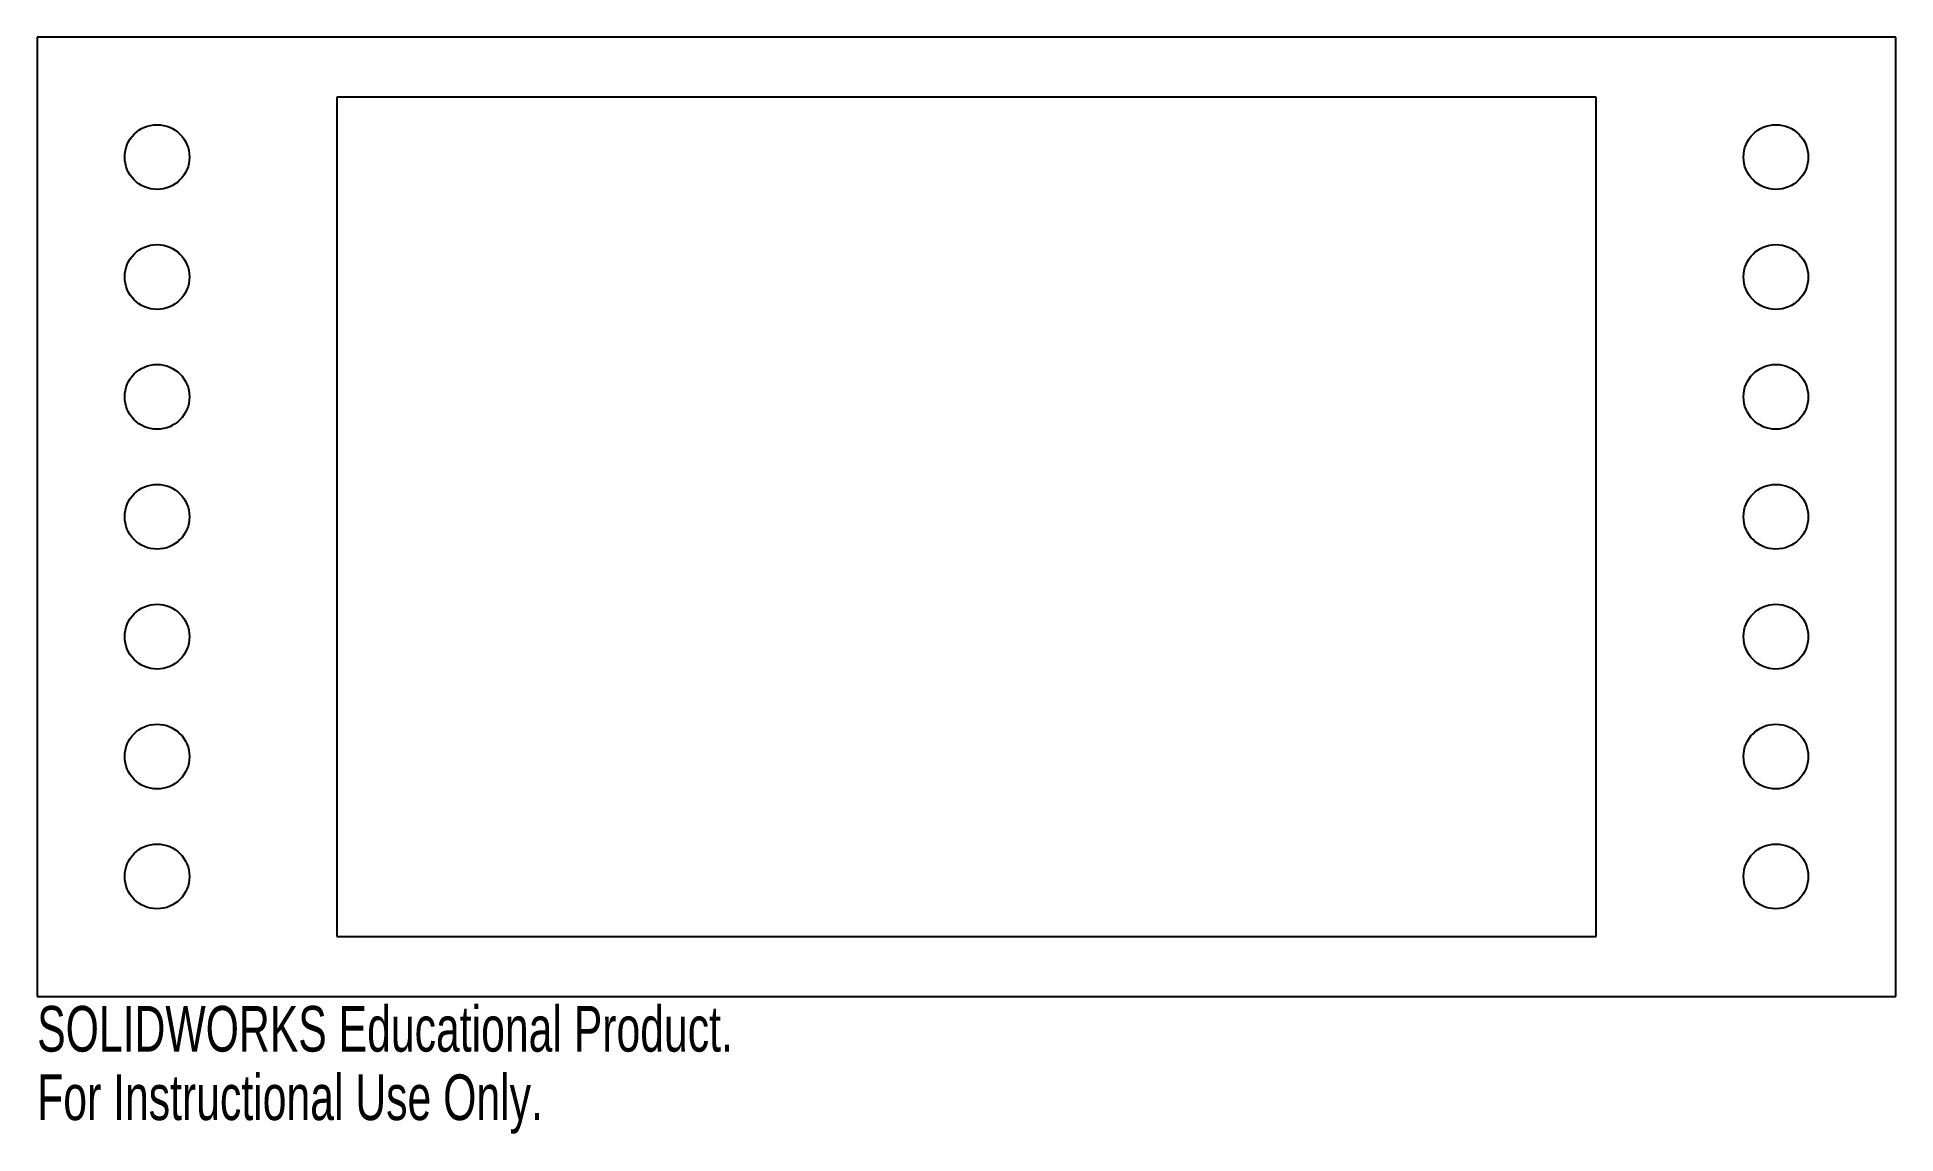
# Model space of a CAD drawing. Header units: inches. Extents: x -3.88 to 3.88, y -2.57 to 2.
import ezdxf

# ---------------------------------------------------------------- set-up
doc = ezdxf.new("R2010")
doc.units = ezdxf.units.IN
doc.header["$MEASUREMENT"] = 0
doc.styles.add('SLDTEXTSTYLE0', font='TXT', dxfattribs={"width": 0.7})

msp = doc.modelspace()

# ---------------------------------------------------------------- linework, layer by layer
at = {"color": 7, "linetype": 'Continuous', "lineweight": 25}
for p, q in [((3.875, 2), (-3.875, 2)), ((-3.875, 2), (-3.875, -2)), ((3.875, -2), (3.875, 2)), ((-2.625, 1.75), (-2.625, -1.75)), ((2.625, 1.75), (-2.625, 1.75)), ((2.625, -1.75), (2.625, 1.75)), ((-2.625, -1.75), (2.625, -1.75)), ((-3.875, -2), (3.875, -2))]:
    msp.add_line(p, q, dxfattribs=at)
for centre in [(-3.375, 1.5), (3.375, 1.5), (-3.375, 1), (3.375, 1), (-3.375, 0.5), (3.375, 0.5), (-3.375, 0), (3.375, 0), (-3.375, -0.5), (3.375, -0.5), (-3.375, -1), (3.375, -1), (-3.375, -1.5), (3.375, -1.5)]:
    msp.add_circle(centre, 0.135, dxfattribs=at)

# ---------------------------------------------------------------- texts
at = {"color": 7, "linetype": 'Continuous', "char_height": 0.1903, "attachment_point": 1, "style": 'SLDTEXTSTYLE0'}
for s, insert in [('SOLIDWORKS Educational Product.', (-3.875, -2.0401)), ('For Instructional Use Only.', (-3.875, -2.3256))]:
    msp.add_mtext(s, dxfattribs=dict(at, insert=insert))

doc.saveas('drawing.dxf')
